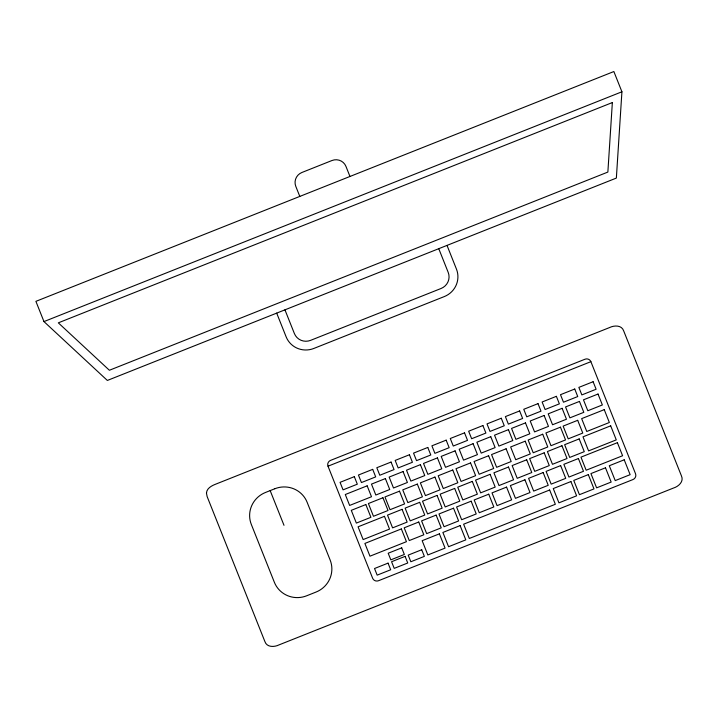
<?xml version="1.0" encoding="UTF-8"?>
<svg xmlns="http://www.w3.org/2000/svg" width="718" height="718" viewBox="0 0 718 718"><rect width="100%" height="100%" fill="white"/><g stroke="black" fill="none" stroke-linecap="round" stroke-linejoin="round"><path stroke-width="1.08" d="M621.923 91.787L616.358 178.073L107.35 380.45L43.96 321.583L35.9 301.345L613.863 71.54L621.923 91.787L43.96 321.583M328.009 466.197L590.887 361.675L635.529 473.745A4.541 4.461 -20.8 0 1 632.953 479.561L378.512 580.727A4.541 4.461 -20.8 0 1 372.642 578.268L328.009 466.197A4.541 4.461 -20.8 0 1 330.576 460.382L585.017 359.215A4.541 4.461 -20.8 0 1 590.887 361.675M447.018 245.403L456.46 269.115A21.441 21.028 -20.8 0 1 444.325 296.57L313.838 348.454A21.441 21.028 -20.8 0 1 286.132 336.832L276.69 313.12M438.761 248.679L448.203 272.391A12.556 12.314 -20.8 0 1 441.094 288.474L310.607 340.35A12.556 12.314 -20.8 0 1 294.389 333.556L284.947 309.844M349.962 176.466L345.959 166.405A10.833 10.626 -20.8 0 0 331.949 160.527L301.928 172.473A10.833 10.626 -20.8 0 0 295.789 186.348L299.801 196.418M270.165 490.6L283.996 525.316M206.47 493.194L207.152 496.614L264.852 641.47C266.782 647.528 274.384 647.214 279.069 644.863L673.421 488.069C678.438 486.571 684.182 481.572 681.418 475.837L623.718 330.98C621.788 324.922 614.186 325.236 609.501 327.587L215.149 484.381C211.316 485.898 206.631 488.527 206.47 493.194M612.355 102.557L607.868 172.069L109.387 370.264L58.32 322.84L612.355 102.557M274.859 488.734L265.472 492.476A24.968 24.493 -20.8 0 0 251.327 524.454L274.357 582.271A24.968 24.493 -20.8 0 0 306.622 595.805L316.019 592.063A24.968 24.493 -20.8 0 0 330.163 560.085L307.133 502.268A24.968 24.493 -20.8 0 0 274.859 488.734M354.324 476.662L340.063 482.334L343.06 489.855L357.322 484.192L354.324 476.662M372.696 469.357L358.435 475.029L361.432 482.559L375.694 476.887L372.696 469.357M391.059 462.06L376.806 467.723L379.795 475.253L394.056 469.581L391.059 462.06M409.431 454.754L395.169 460.426L398.167 467.948L412.428 462.275L409.431 454.754M427.793 447.449L413.541 453.121L416.539 460.642L430.791 454.979L427.793 447.449M446.165 440.152L431.904 445.815L434.902 453.345L449.163 447.673L446.165 440.152M464.537 432.846L450.276 438.51L453.273 446.04L467.535 440.367L464.537 432.846M482.9 425.541L468.648 431.213L471.645 438.734L485.898 433.062L482.9 425.541M501.272 418.235L487.01 423.907L490.008 431.428L504.269 425.765L501.272 418.235M519.644 410.938L505.382 416.602L508.38 424.132L522.641 418.459L519.644 410.938M538.006 403.633L523.754 409.296L526.743 416.826L541.004 411.154L538.006 403.633M556.378 396.327L542.117 401.999L545.115 409.52L559.376 403.848L556.378 396.327M574.741 389.021L560.489 394.694L563.486 402.215L577.739 396.551L574.741 389.021M593.113 381.725L578.852 387.388L581.849 394.918L596.111 389.246L593.113 381.725M367.158 485.826L345.295 494.522L349.639 505.436L371.502 496.748L367.158 485.826M385.386 478.583L371.475 484.111L375.828 495.025L389.739 489.496L385.386 478.583M403.058 471.555L389.147 477.084L393.5 487.998L407.411 482.469L403.058 471.555M420.407 464.654L406.496 470.191L410.849 481.105L424.76 475.567L420.407 464.654M437.424 457.887L423.512 463.424L427.865 474.338L441.776 468.809L437.424 457.887M455.095 450.859L441.193 456.397L445.537 467.31L459.448 461.782L455.095 450.859M473.099 443.706L459.188 449.235L463.541 460.148L477.452 454.62L473.099 443.706M490.771 436.679L476.86 442.207L481.213 453.121L495.124 447.592L490.771 436.679M508.443 429.651L494.531 435.18L498.884 446.102L512.796 440.565L508.443 429.651M525.468 422.884L511.557 428.413L515.901 439.335L529.812 433.798L525.468 422.884M544.118 415.471L530.207 420.999L534.56 431.913L548.471 426.384L544.118 415.471M562.122 408.309L548.211 413.846L552.555 424.76L566.466 419.222L562.122 408.309M579.462 401.416L565.551 406.944L569.904 417.858L583.815 412.329L579.462 401.416M598.022 394.038L583.465 399.827L587.809 410.741L602.366 404.952L598.022 394.038M365.839 504.548L351.281 510.336L356.361 523.09L370.919 517.301L365.839 504.548M382.954 497.745L368.397 503.533L373.477 516.287L388.034 510.498L382.954 497.745M399.504 491.166L384.947 496.955L390.027 509.708L404.584 503.919L399.504 491.166M417.329 484.076L402.762 489.864L407.851 502.618L422.408 496.829L417.329 484.076M434.928 477.075L420.371 482.864L425.451 495.617L440.008 489.829L434.928 477.075M452.753 469.994L438.195 475.783L443.275 488.536L457.833 482.747L452.753 469.994M470.55 462.913L455.993 468.701L461.073 481.455L475.63 475.666L470.55 462.913M488.617 455.733L474.06 461.521L479.139 474.275L493.697 468.486L488.617 455.733M506.118 448.777L491.561 454.566L496.641 467.319L511.198 461.53L506.118 448.777M525.199 441.184L510.642 446.973L515.721 459.726L530.279 453.938L525.199 441.184M542.7 434.228L528.143 440.017L533.223 452.771L547.78 446.982L542.7 434.228M560.462 427.165L545.904 432.954L550.984 445.707L565.542 439.919L560.462 427.165M577.694 420.317L563.136 426.106L568.216 438.86L582.774 433.071L577.694 420.317M604.242 409.646L581.652 418.63L586.768 431.482L609.358 422.498L604.242 409.646M610.686 425.828L582.998 436.84L588.589 450.886L616.277 439.883L610.686 425.828M384.453 516.332L358.067 526.824L363.146 539.577L389.533 529.094L384.453 516.332M402.071 509.331L387.514 515.12L392.593 527.874L407.151 522.085L402.071 509.331M419.68 502.331L405.123 508.12L410.202 520.873L424.76 515.084L419.68 502.331M437.074 495.411L422.516 501.2L427.596 513.953L442.153 508.165L437.074 495.411M454.682 488.411L440.125 494.199L445.205 506.953L459.762 501.164L454.682 488.411M472.291 481.41L457.734 487.199L462.814 499.952L477.371 494.163L472.291 481.41M490.116 474.329L475.558 480.118L480.638 492.871L495.196 487.082L490.116 474.329M508.488 467.023L493.93 472.812L499.01 485.565L513.567 479.777L508.488 467.023M526.698 459.78L512.14 465.569L517.22 478.323L531.778 472.534L526.698 459.78M544.199 452.825L529.642 458.614L534.722 471.367L549.279 465.578L544.199 452.825M561.961 445.761L547.403 451.55L552.483 464.304L567.04 458.515L561.961 445.761M579.193 438.904L564.635 444.693L569.715 457.447L584.272 451.667L579.193 438.904M617.39 442.674L580.961 457.151L586.166 470.227L622.596 455.742L617.39 442.674M401.353 528.933L364.888 543.436L369.967 556.19L406.433 541.686L401.353 528.933M418.747 522.022L404.189 527.811L409.269 540.564L423.826 534.775L418.747 522.022M436.14 515.102L421.583 520.891L426.663 533.645L441.22 527.856L436.14 515.102M453.534 508.191L438.976 513.98L444.056 526.734L458.614 520.945L453.534 508.191M471.143 501.191L456.585 506.98L461.665 519.733L476.222 513.944L471.143 501.191M488.743 494.19L474.185 499.97L479.265 512.733L493.822 506.944L488.743 494.19M506.567 487.1L492.01 492.889L497.089 505.643L511.647 499.854L506.567 487.1M524.939 479.795L510.381 485.583L515.461 498.337L530.019 492.548L524.939 479.795M543.158 472.552L528.601 478.341L533.68 491.094L548.238 485.305L543.158 472.552M560.65 465.596L546.093 471.385L551.173 484.138L565.73 478.35L560.65 465.596M578.412 458.533L563.854 464.322L568.934 477.075L583.492 471.286L578.412 458.533M401.712 547.852L388.187 553.228L390.825 559.86L404.351 554.475L401.712 547.852M624.211 459.807L609.295 465.74L615.218 480.602L630.135 474.67L624.211 459.807M439.389 533.842L422.157 540.69L427.838 554.96L445.07 548.112L439.389 533.842M460.121 525.594L442.88 532.451L448.57 546.721L465.803 539.864L460.121 525.594M549.656 489.999L463.613 524.203L469.303 538.482L555.346 504.269L549.656 489.999M570.918 481.545L553.264 488.563L558.945 502.833L576.599 495.815L570.918 481.545M588.311 474.625L573.754 480.414L579.435 494.684L593.992 488.895L588.311 474.625M605.489 467.795L590.932 473.584L596.613 487.854L611.171 482.065L605.489 467.795M388.052 563.136L374.527 568.512L377.165 575.145L390.691 569.769L388.052 563.136M405.096 556.36L391.57 561.736L394.218 568.369L407.743 562.993L405.096 556.36M421.717 549.746L408.201 555.122L410.84 561.754L424.365 556.378L421.717 549.746"/></g></svg>
